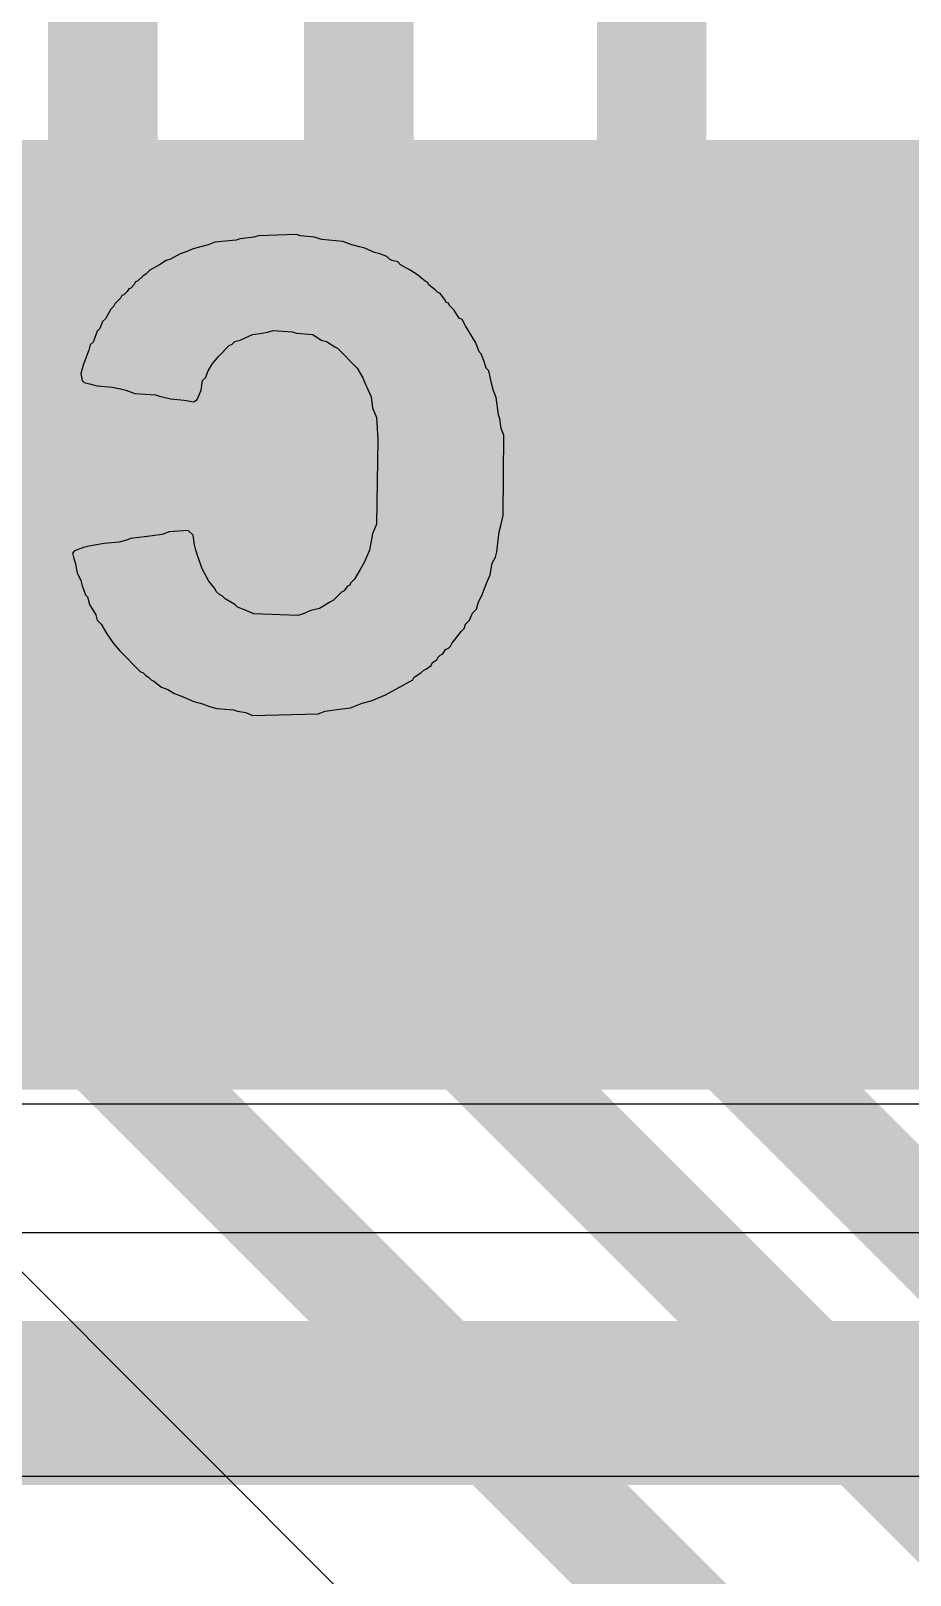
# Model space of a CAD drawing. Header units: inches. Extents: x -21 to 276, y -5 to 220.
# Drawn here: x 45.578 to 47.619, y 35.872 to 39.455 of the extents above; entities that cross this region are included whole.
import ezdxf

# ---------------------------------------------------------------- set-up
doc = ezdxf.new("R2010")
doc.units = ezdxf.units.IN
for name, color, linetype in [('Bottom Layer', 5, 'Continuous'), ('Bottom Overlay', 54, 'Continuous'), ('Power + Signal', 76, 'Continuous'), ('Top Layer', 1, 'Continuous'), ('Top Paste', 8, 'Continuous'), ('Top Solder', 216, 'Continuous')]:
    doc.layers.add(name, color=color, linetype=linetype)

# ---------------------------------------------------------------- blocks, each defined once
blk = doc.blocks.new('HC_49S_SMD_52')
at = {"layer": 'Top Layer'}
blk.add_hatch(color=1, dxfattribs=at).paths.add_polyline_path([(2, 1), (7.5, 1), (7.5, -1), (2, -1)])
at = {"layer": 'Top Paste'}
blk.add_hatch(color=8, dxfattribs=at).paths.add_polyline_path([(2, 1), (7.5, 1), (7.5, -1), (2, -1)])
at = {"layer": 'Top Solder'}
blk.add_hatch(color=216, dxfattribs=at).paths.add_polyline_path([(1.8984, 1.1016), (7.6016, 1.1016), (7.6016, -1.1016), (1.8984, -1.1016)])

msp = doc.modelspace()

# ---------------------------------------------------------------- linework, layer by layer
at = {"layer": 'Bottom Layer'}
msp.add_line((53.9758, 36.1009), (14.5195, 36.1009), dxfattribs=at)
at = {"layer": 'Bottom Overlay'}
for p, q in [((45.9542, 38.949), (45.9383, 38.9426)), ((45.9891, 38.9585), (45.9542, 38.949)), ((46.005, 38.9649), (45.9891, 38.9585)), ((46.0543, 38.9697), (46.005, 38.9649)), ((46.0638, 38.9728), (46.0543, 38.9697)), ((46.0956, 38.976), (46.0638, 38.9728)), ((46.1051, 38.9792), (46.0956, 38.976)), ((46.1941, 38.9824), (46.1051, 38.9792)), ((46.2036, 38.9792), (46.1941, 38.9824)), ((46.2354, 38.976), (46.2036, 38.9792)), ((46.2529, 38.9712), (46.2354, 38.976)), ((46.3022, 38.9665), (46.2529, 38.9712)), ((46.3228, 38.9585), (46.3022, 38.9665)), ((46.3403, 38.9538), (46.3228, 38.9585)), ((46.353, 38.9506), (46.3403, 38.9538)), ((46.3753, 38.941), (46.353, 38.9506)), ((45.8922, 38.922), (45.8763, 38.9124)), ((45.9017, 38.9252), (45.8922, 38.922)), ((45.924, 38.9379), (45.9017, 38.9252)), ((45.9383, 38.9426), (45.924, 38.9379)), ((46.388, 38.9379), (46.3753, 38.941)), ((46.4039, 38.9315), (46.388, 38.9379)), ((46.4102, 38.9252), (46.4039, 38.9315)), ((46.4166, 38.922), (46.4102, 38.9252)), ((46.4293, 38.9188), (46.4166, 38.922)), ((46.4357, 38.9124), (46.4293, 38.9188)), ((45.8382, 38.887), (45.8254, 38.8743)), ((45.8445, 38.8902), (45.8382, 38.887)), ((45.854, 38.8997), (45.8445, 38.8902)), ((45.8763, 38.9124), (45.854, 38.8997)), ((46.4579, 38.8997), (46.4357, 38.9124)), ((46.4754, 38.8886), (46.4579, 38.8997)), ((46.4929, 38.8743), (46.4754, 38.8886)), ((45.7937, 38.8425), (45.7889, 38.8409)), ((45.8016, 38.8505), (45.7937, 38.8425)), ((45.8048, 38.8568), (45.8016, 38.8505)), ((45.8096, 38.8584), (45.8048, 38.8568)), ((45.8175, 38.8664), (45.8096, 38.8584)), ((45.8207, 38.8727), (45.8175, 38.8664)), ((45.8254, 38.8743), (45.8207, 38.8727)), ((46.4992, 38.8711), (46.4929, 38.8743)), ((46.5008, 38.8664), (46.4992, 38.8711)), ((46.5167, 38.8536), (46.5008, 38.8664)), ((46.5183, 38.8521), (46.5167, 38.8536)), ((46.5215, 38.8489), (46.5183, 38.8521)), ((46.5278, 38.8457), (46.5215, 38.8489)), ((46.5389, 38.8314), (46.5278, 38.8457)), ((45.7635, 38.8092), (45.7508, 38.7869)), ((45.7698, 38.8155), (45.7635, 38.8092)), ((45.773, 38.8219), (45.7698, 38.8155)), ((45.7857, 38.8346), (45.773, 38.8219)), ((45.7889, 38.8409), (45.7857, 38.8346)), ((46.5421, 38.825), (46.5389, 38.8314)), ((46.5469, 38.8235), (46.5421, 38.825)), ((46.5485, 38.8187), (46.5469, 38.8235)), ((46.5596, 38.8076), (46.5485, 38.8187)), ((46.5723, 38.7885), (46.5596, 38.8076)), ((45.7444, 38.7805), (45.738, 38.7647)), ((45.7508, 38.7869), (45.7444, 38.7805)), ((46.5787, 38.7853), (46.5723, 38.7885)), ((46.5866, 38.771), (46.5787, 38.7853)), ((46.6105, 38.7313), (46.5866, 38.771)), ((45.7317, 38.7583), (45.7222, 38.7329)), ((45.738, 38.7647), (45.7317, 38.7583)), ((46.0447, 38.7281), (46.0511, 38.7345)), ((46.0511, 38.7345), (46.0638, 38.7376)), ((46.0638, 38.7376), (46.0924, 38.7504)), ((46.0924, 38.7504), (46.1147, 38.7535)), ((46.1147, 38.7535), (46.1305, 38.7567)), ((46.1305, 38.7567), (46.1401, 38.7599)), ((46.1401, 38.7599), (46.1846, 38.7567)), ((46.1846, 38.7567), (46.1941, 38.7535)), ((46.1941, 38.7535), (46.2322, 38.7504)), ((46.2322, 38.7504), (46.2513, 38.7376)), ((46.2513, 38.7376), (46.264, 38.7345)), ((46.264, 38.7345), (46.2831, 38.7218)), ((45.7126, 38.7138), (45.6999, 38.682)), ((45.7158, 38.7265), (45.7126, 38.7138)), ((45.7222, 38.7329), (45.7158, 38.7265)), ((45.9987, 38.682), (46.013, 38.6995)), ((46.013, 38.6995), (46.0384, 38.7249)), ((46.0384, 38.7249), (46.0447, 38.7281)), ((46.2831, 38.7218), (46.2895, 38.7186)), ((46.2895, 38.7186), (46.3355, 38.6725)), ((46.6184, 38.7106), (46.6105, 38.7313)), ((46.6232, 38.7059), (46.6184, 38.7106)), ((46.6311, 38.6852), (46.6232, 38.7059)), ((45.6999, 38.682), (45.6936, 38.6598)), ((45.9828, 38.6502), (45.9891, 38.6661)), ((45.9891, 38.6661), (45.9987, 38.682)), ((46.3355, 38.6725), (46.3483, 38.6502)), ((46.6343, 38.6725), (46.6311, 38.6852)), ((46.6406, 38.6661), (46.6343, 38.6725)), ((46.647, 38.6375), (46.6406, 38.6661)), ((45.6936, 38.6598), (45.6967, 38.6439)), ((45.6967, 38.6439), (45.7015, 38.6391)), ((45.7015, 38.6391), (45.7142, 38.6359)), ((45.7142, 38.6359), (45.7317, 38.6312)), ((45.7317, 38.6312), (45.7666, 38.628)), ((45.7666, 38.628), (45.7857, 38.6248)), ((45.9732, 38.6216), (45.9764, 38.6439)), ((45.9764, 38.6439), (45.9828, 38.6502)), ((46.3483, 38.6502), (46.3546, 38.6344)), ((46.3546, 38.6344), (46.3578, 38.628)), ((46.3578, 38.628), (46.3673, 38.6057)), ((46.6518, 38.62), (46.647, 38.6375)), ((45.7857, 38.6248), (45.7984, 38.6216)), ((45.7984, 38.6216), (45.8191, 38.6137)), ((45.8191, 38.6137), (45.8668, 38.6105)), ((45.8668, 38.6105), (45.8763, 38.6073)), ((45.8763, 38.6073), (45.9017, 38.601)), ((45.9017, 38.601), (45.9335, 38.5978)), ((45.9335, 38.5978), (45.9558, 38.5946)), ((45.9558, 38.5946), (45.9637, 38.5994)), ((45.9637, 38.5994), (45.9732, 38.6216)), ((46.3673, 38.6057), (46.3705, 38.5803)), ((46.6581, 38.6042), (46.6518, 38.62)), ((46.6629, 38.5644), (46.6581, 38.6042)), ((46.3705, 38.5803), (46.38, 38.5581)), ((46.38, 38.5581), (46.3832, 38.5072)), ((46.6661, 38.5549), (46.6629, 38.5644)), ((46.6692, 38.5327), (46.6661, 38.5549)), ((46.6756, 38.5168), (46.6692, 38.5327)), ((46.3832, 38.5072), (46.38, 38.3102)), ((46.674, 38.3308), (46.6756, 38.5168)), ((46.38, 38.3102), (46.3705, 38.2879)), ((46.6645, 38.2927), (46.6692, 38.3102)), ((46.6692, 38.3102), (46.674, 38.3308)), ((45.7825, 38.2689), (45.7476, 38.2657)), ((45.8, 38.2736), (45.7825, 38.2689)), ((45.8096, 38.2768), (45.8, 38.2736)), ((45.8604, 38.2832), (45.8096, 38.2768)), ((45.8827, 38.2863), (45.8604, 38.2832)), ((45.8985, 38.2927), (45.8827, 38.2863)), ((45.943, 38.2959), (45.8985, 38.2927)), ((45.9542, 38.2848), (45.943, 38.2959)), ((45.9573, 38.2625), (45.9542, 38.2848)), ((46.3705, 38.2879), (46.3641, 38.2498)), ((46.6597, 38.2466), (46.6645, 38.2927)), ((45.6793, 38.2482), (45.6745, 38.2434)), ((45.6745, 38.2434), (45.6777, 38.2307)), ((45.6999, 38.2562), (45.6793, 38.2482)), ((45.7126, 38.2593), (45.6999, 38.2562)), ((45.7476, 38.2657), (45.7126, 38.2593)), ((45.9605, 38.2498), (45.9573, 38.2625)), ((45.9653, 38.2355), (45.9605, 38.2498)), ((45.9764, 38.2053), (45.9653, 38.2355)), ((46.3641, 38.2498), (46.3514, 38.2212)), ((46.6486, 38.2196), (46.6565, 38.2339)), ((46.6565, 38.2339), (46.6597, 38.2466)), ((45.6777, 38.2307), (45.6808, 38.2212)), ((45.6808, 38.2212), (45.6856, 38.1974)), ((45.6856, 38.1974), (45.6936, 38.1799)), ((45.9907, 38.1783), (45.9764, 38.2053)), ((46.3419, 38.2053), (46.3292, 38.1831)), ((46.3514, 38.2212), (46.3419, 38.2053)), ((46.6438, 38.1926), (46.6486, 38.2196)), ((45.6936, 38.1799), (45.6967, 38.1672)), ((45.6967, 38.1672), (45.7047, 38.1465)), ((46.005, 38.1608), (45.9907, 38.1783)), ((46.0082, 38.1544), (46.005, 38.1608)), ((46.3117, 38.1656), (46.3053, 38.156)), ((46.3181, 38.1688), (46.3117, 38.1656)), ((46.3197, 38.1735), (46.3181, 38.1688)), ((46.3292, 38.1831), (46.3197, 38.1735)), ((46.6248, 38.1449), (46.6359, 38.1751)), ((46.6359, 38.1751), (46.6438, 38.1926)), ((45.7047, 38.1465), (45.7094, 38.1417)), ((45.7094, 38.1417), (45.7142, 38.1243)), ((46.0161, 38.1465), (46.0082, 38.1544)), ((46.0225, 38.1433), (46.0161, 38.1465)), ((46.0288, 38.137), (46.0225, 38.1433)), ((46.0511, 38.1243), (46.0288, 38.137)), ((46.2736, 38.1306), (46.2481, 38.1147)), ((46.2799, 38.1338), (46.2736, 38.1306)), ((46.299, 38.1529), (46.2799, 38.1338)), ((46.3053, 38.156), (46.299, 38.1529)), ((46.612, 38.1131), (46.6168, 38.1306)), ((46.6168, 38.1306), (46.6248, 38.1449)), ((45.7142, 38.1243), (45.7285, 38.1004)), ((45.7285, 38.1004), (45.7317, 38.0877)), ((46.0575, 38.1179), (46.0511, 38.1243)), ((46.0733, 38.1115), (46.0575, 38.1179)), ((46.0956, 38.102), (46.0733, 38.1115)), ((46.1973, 38.0988), (46.0956, 38.102)), ((46.21, 38.102), (46.1973, 38.0988)), ((46.2275, 38.11), (46.21, 38.102)), ((46.2481, 38.1147), (46.2275, 38.11)), ((46.5962, 38.0877), (46.6025, 38.1036)), ((46.6025, 38.1036), (46.612, 38.1131)), ((45.7317, 38.0877), (45.7412, 38.0782)), ((45.7412, 38.0782), (45.7539, 38.0559)), ((45.7539, 38.0559), (45.7698, 38.0337)), ((46.5691, 38.0512), (46.5771, 38.0623)), ((46.5771, 38.0623), (46.5834, 38.0686)), ((46.5834, 38.0686), (46.5866, 38.0782)), ((46.5866, 38.0782), (46.5962, 38.0877)), ((45.7698, 38.0337), (45.7841, 38.0162)), ((46.5342, 38.0098), (46.5405, 38.0194)), ((46.5405, 38.0194), (46.5469, 38.0226)), ((46.5469, 38.0226), (46.5517, 38.0273)), ((46.5517, 38.0273), (46.5548, 38.0337)), ((46.5548, 38.0337), (46.5691, 38.0512)), ((45.7841, 38.0162), (45.8318, 37.9685)), ((46.496, 37.9749), (46.5072, 37.9828)), ((46.5072, 37.9828), (46.5103, 37.9892)), ((46.5103, 37.9892), (46.5199, 37.9955)), ((46.5199, 37.9955), (46.5231, 38.0019)), ((46.5231, 38.0019), (46.5278, 38.0067)), ((46.5278, 38.0067), (46.5342, 38.0098)), ((45.8318, 37.9685), (45.8382, 37.9654)), ((45.8382, 37.9654), (45.8445, 37.959)), ((45.8445, 37.959), (45.8509, 37.9558)), ((45.8509, 37.9558), (45.8572, 37.9495)), ((45.8572, 37.9495), (45.8636, 37.9463)), ((45.8636, 37.9463), (45.8811, 37.932)), ((46.442, 37.9367), (46.4643, 37.9495)), ((46.4643, 37.9495), (46.4674, 37.9558)), ((46.4674, 37.9558), (46.4833, 37.9654)), ((46.4833, 37.9654), (46.4897, 37.9717)), ((46.4897, 37.9717), (46.496, 37.9749)), ((45.8811, 37.932), (45.8954, 37.9272)), ((45.8954, 37.9272), (45.9113, 37.9177)), ((45.9113, 37.9177), (45.9271, 37.9113)), ((45.9271, 37.9113), (45.9558, 37.8986)), ((46.3673, 37.9002), (46.4007, 37.9145)), ((46.4007, 37.9145), (46.442, 37.9367)), ((45.9558, 37.8986), (45.9764, 37.8938)), ((45.9764, 37.8938), (45.9923, 37.8875)), ((45.9923, 37.8875), (46.0098, 37.8827)), ((46.0098, 37.8827), (46.0479, 37.8795)), ((46.0479, 37.8795), (46.0575, 37.8764)), ((46.0575, 37.8764), (46.0765, 37.8732)), ((46.245, 37.87), (46.2609, 37.8764)), ((46.2609, 37.8764), (46.2942, 37.8811)), ((46.2942, 37.8811), (46.3197, 37.8843)), ((46.3197, 37.8843), (46.3467, 37.8954)), ((46.3467, 37.8954), (46.3673, 37.9002)), ((46.0765, 37.8732), (46.0924, 37.8668)), ((46.0924, 37.8668), (46.245, 37.87)), ((48.0025, 36.9642), (36.6978, 36.9674)), ((36.6723, 36.6655), (48.2138, 36.6671))]:
    msp.add_line(p, q, dxfattribs=at)
at = {"layer": 'Power + Signal'}
msp.add_line((45.3786, 36.7531), (49.0315, 33.1002), dxfattribs=at)
for points in [[(47.0189, 37.3112, 0.254, 0.254, 0), (47.0189, 44.0681, 0.254, 0.254, 0)], [(46.3391, 37.3804, 0.254, 0.254, 0), (46.3391, 42.2687, 0.254, 0.254, 0)], [(45.7448, 37.1193, 0.254, 0.254, 0), (45.7448, 42.0728, 0.254, 0.254, 0)], [(46.3391, 37.3804, 0.254, 0.254, 0), (51.9695, 31.75, 0.254, 0.254, 0)], [(47.0189, 37.3112, 0.254, 0.254, 0), (52.1483, 32.1818, 0.254, 0.254, 0)], [(45.7448, 37.1193, 0.254, 0.254, 0), (49.7125, 33.1517, 0.254, 0.254, 0)]]:
    msp.add_lwpolyline(points, format="xyseb", dxfattribs=at)
for points in [[(46.2756, 37.3804, 0.127, 0.127, 1), (46.4026, 37.3804, 0.127, 0.127, 1)], [(46.2756, 37.3804, 0.127, 0.127, 1), (46.4026, 37.3804, 0.127, 0.127, 1)], [(46.9554, 37.3112, 0.127, 0.127, 1), (47.0824, 37.3112, 0.127, 0.127, 1)], [(46.9554, 37.3112, 0.127, 0.127, 1), (47.0824, 37.3112, 0.127, 0.127, 1)], [(45.6813, 37.1193, 0.127, 0.127, 1), (45.8083, 37.1193, 0.127, 0.127, 1)], [(45.6813, 37.1193, 0.127, 0.127, 1), (45.8083, 37.1193, 0.127, 0.127, 1)]]:
    msp.add_lwpolyline(points, format="xyseb", close=True, dxfattribs=at)
at = {"layer": 'Top Layer'}
for points in [[(43.6966, 38.1, 0.381, 0.381, 0), (47.3408, 38.1, 0.381, 0.381, 0)], [(19.8928, 36.2712, 0.381, 0.381, 0), (49.2288, 36.2712, 0.381, 0.381, 0)]]:
    msp.add_lwpolyline(points, format="xyseb", dxfattribs=at)
msp.add_lwpolyline([(47.2455, 38.1, 0.1905, 0.1905, 1), (47.436, 38.1, 0.1905, 0.1905, 1)], format="xyseb", close=True, dxfattribs=at)

# ---------------------------------------------------------------- block references
msp.add_blockref('HC_49S_SMD_52', (42.5908, 38.1))

doc.saveas('drawing.dxf')
